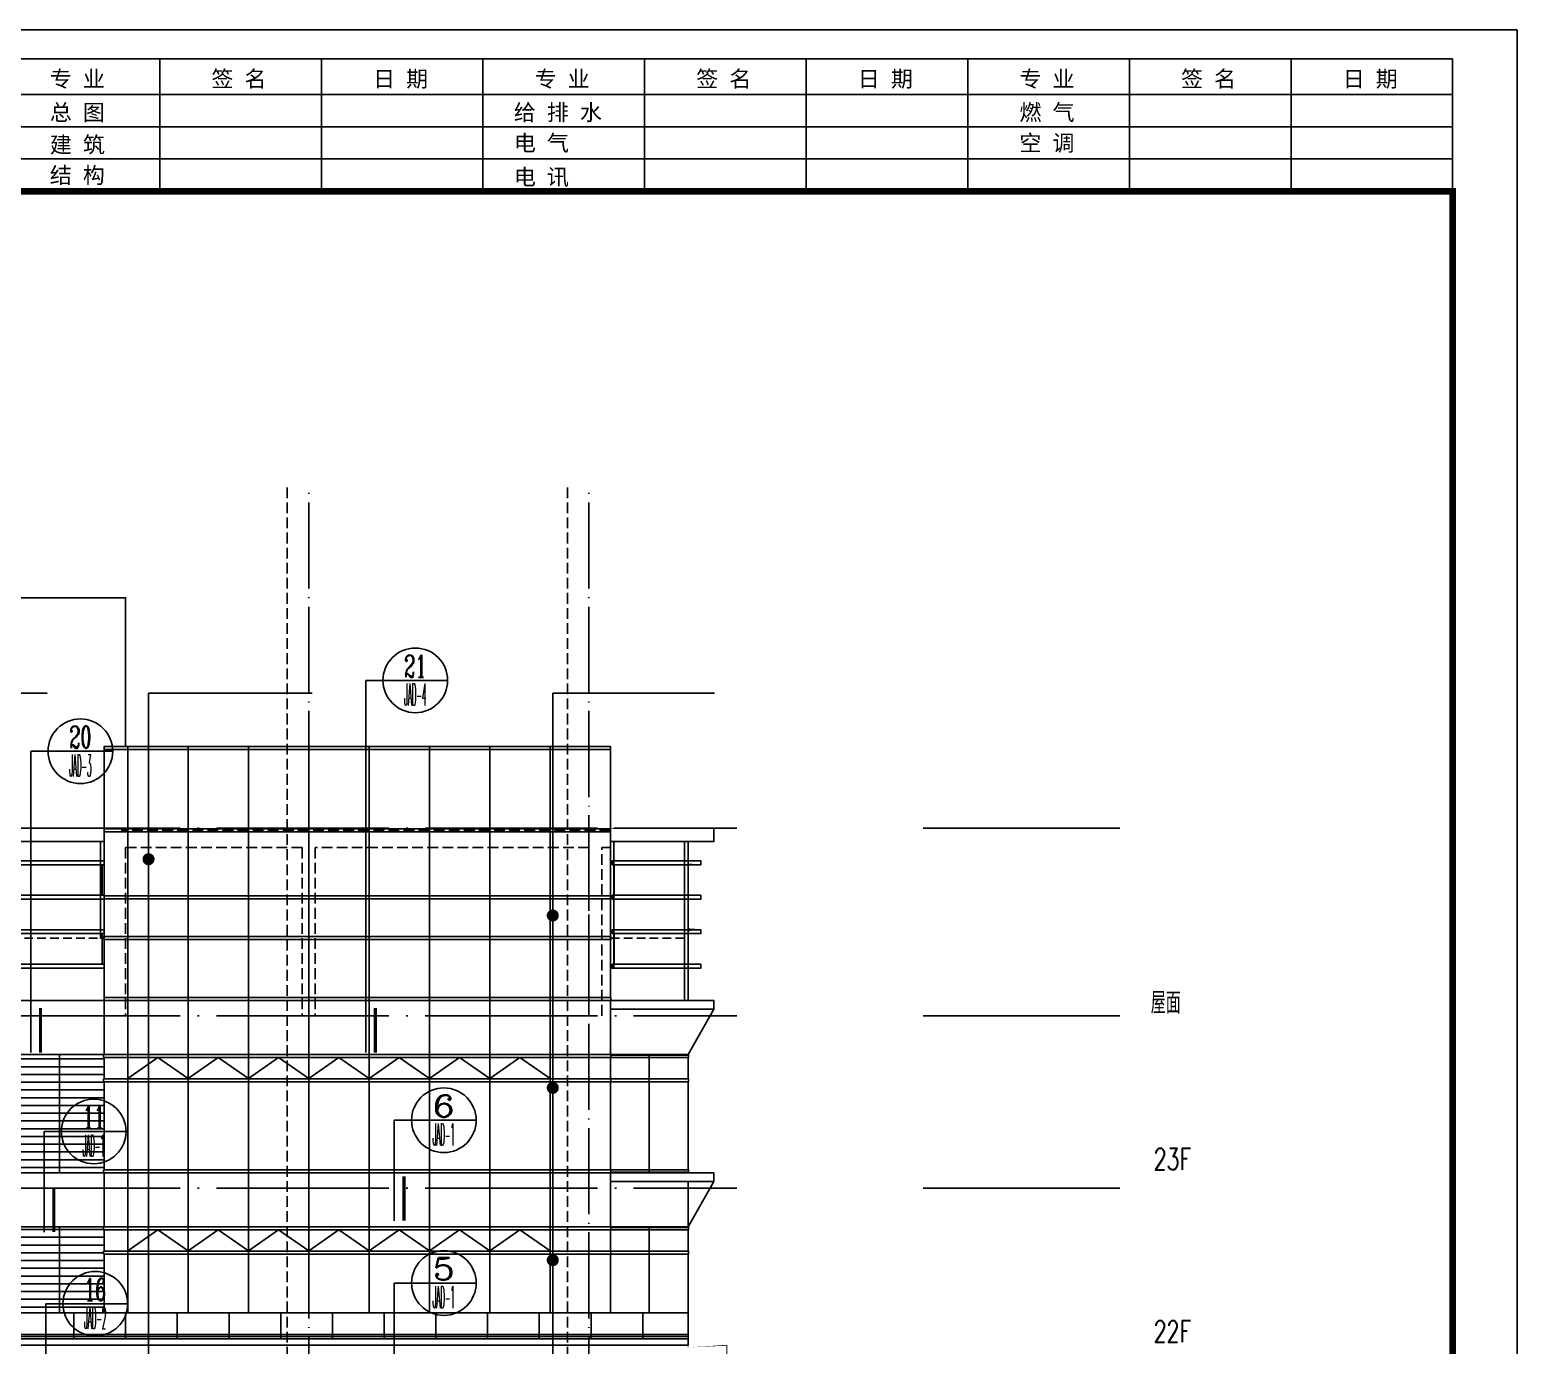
# Model space of a CAD drawing. Extents: x 1980812 to 2578970, y -669191 to 284498.
# Drawn here: x 2408968 to 2443484, y -248140 to -217606 of the extents above; entities that cross this region are included whole.
import ezdxf
from ezdxf.enums import TextEntityAlignment as Align

# ---------------------------------------------------------------- set-up
doc = ezdxf.new("R2010")
doc.units = 0
doc.header["$LTSCALE"] = 1000
doc.header["$MEASUREMENT"] = 0
for name, pattern in [('CONTINOUS', [0]), ('DASH', [0.35, 0.25, -0.1]), ('DOTE', [2.4200000000000004, 2, -0.2, 0.02, -0.2]), ('HIDDEN', [0.375, 0.25, -0.125])]:
    doc.linetypes.add(name, pattern=pattern)
for name, color, linetype in [('0-立面(轮廓)', 63, 'CONTINOUS'), ('7-LM结构线、轮廓线', 40, 'Continuous'), ('8', 8, 'Continuous'), ('ALUM', 157, 'Continuous'), ('DIM_ELEV', 3, 'Continuous'), ('DIM_LEAD', 3, 'Continuous'), ('dote', 1, 'DOTE'), ('ELEV-4', 157, 'Continuous'), ('GLASS', 230, 'Continuous'), ('hatch', 8, 'Continuous'), ('HIDDEN', 8, 'HIDDEN'), ('LB铝板', 4, 'Continuous'), ('PJ', 4, 'Continuous'), ('PUB_DIM', 3, 'Continuous'), ('TK', 1, 'Continuous'), ('WALL', 4, 'Continuous'), ('可见看线', 63, 'Continuous'), ('柱网', 1, 'DOTE'), ('节点', 3, 'Continuous')]:
    doc.layers.add(name, color=color, linetype=linetype)
doc.styles.add('COMP', font='COMPLEX.shx', dxfattribs={"bigfont": 'hztxt'})
doc.styles.add('HZTXTW', font='txtw.shx', dxfattribs={"width": 0.6, "bigfont": 'hztxtw.shx'})
doc.styles.add('SONGTI', font='NSimSun.ttf', dxfattribs={"width": 1.1})
pattern_1 = [(0, (1050455.015837171, -1419414.138553279), (0, 180), [])]

# ---------------------------------------------------------------- blocks, each defined once
blk = doc.blocks.new('会签栏0821')
at = {"layer": 'TK'}
for p, q in [((115148889.0000865, 23475902.99992809), (115148889.0000865, 23483402.99992809)), ((115148889.0000865, 23483402.99992809), (115150939.0000865, 23483402.99992809)), ((115149439.0000865, 23475902.99992809), (115149439.0000865, 23483402.99992809)), ((115149939.0000865, 23475902.99992809), (115149939.0000865, 23483402.99992809)), ((115150439.0000865, 23475902.99992809), (115150439.0000865, 23483402.99992809)), ((115150939.0000865, 23475902.99992809), (115150939.0000865, 23483402.99992809)), ((115148889.0000865, 23480902.99992809), (115150939.0000865, 23480902.99992809)), ((115148889.0000865, 23478402.99992809), (115150939.0000865, 23478402.99992809)), ((115148889.0000865, 23468402.99992809), (115148889.0000865, 23475902.99992809)), ((115148889.0000865, 23475902.99992809), (115150939.0000865, 23475902.99992809)), ((115149439.0000865, 23468402.99992809), (115149439.0000865, 23475902.99992809)), ((115149939.0000865, 23468402.99992809), (115149939.0000865, 23475902.99992809)), ((115150439.0000865, 23468402.99992809), (115150439.0000865, 23475902.99992809)), ((115150939.0000865, 23468402.99992809), (115150939.0000865, 23475902.99992809)), ((115148889.0000865, 23473402.99992809), (115150939.0000865, 23473402.99992809)), ((115148889.0000865, 23470902.99992809), (115150939.0000865, 23470902.99992809)), ((115148889.0000865, 23460902.99992809), (115148889.0000865, 23468402.99992809)), ((115148889.0000865, 23468402.99992809), (115150939.0000865, 23468402.99992809)), ((115149439.0000865, 23460902.99992809), (115149439.0000865, 23468402.99992809)), ((115149939.0000865, 23460902.99992809), (115149939.0000865, 23468402.99992809)), ((115150439.0000865, 23460902.99992809), (115150439.0000865, 23468402.99992809)), ((115150939.0000865, 23460902.99992809), (115150939.0000865, 23468402.99992809)), ((115148889.0000865, 23465902.99992809), (115150939.0000865, 23465902.99992809)), ((115148889.0000865, 23463402.99992809), (115150939.0000865, 23463402.99992809)), ((115148889.0000865, 23460902.99992809), (115150939.0000865, 23460902.99992809))]:
    blk.add_line(p, q, dxfattribs=at)
at = {"layer": 'TK', "style": 'SONGTI'}
for s, p in [('日 期', (115149324.3047414, 23481701.72870513)), ('签 名', (115149324.3047414, 23479201.72870513)), ('专 业', (115149324.3047414, 23476701.72870513)), ('燃 气', (115149842.1841296, 23476701.72870513)), ('空 调', (115150315.8335641, 23476701.72870513)), ('日 期', (115149324.3047414, 23474201.72870513)), ('签 名', (115149324.3047414, 23471701.72870513)), ('给 排 水', (115149842.1841296, 23468880.14395036)), ('专 业', (115149324.3047414, 23469201.72870513)), ('电 气', (115150315.8335641, 23468880.14395036)), ('电 讯', (115150842.1106722, 23468880.14395036)), ('日 期', (115149324.3047414, 23466701.72870513)), ('签 名', (115149324.3047414, 23464201.72870513)), ('专 业', (115149324.3047414, 23461701.72870513)), ('总 图', (115149842.1841296, 23461701.72870513)), ('建 筑', (115150342.1841296, 23461701.72870513)), ('结 构', (115150815.8335641, 23461701.72870513))]:
    blk.add_text(s, height=250, rotation=90, dxfattribs=at).set_placement(p)
blk = doc.blocks.new('_index')
blk.add_line((-0.5, 0), (0.5, 0))
blk.add_circle((0, 0), 0.5)
at = {"style": 'COMP'}
for tag, width, p, p2 in [('1', 2.333333333333333, (-0.17, 0.05), (0.17, 0.05)), ('-', 1.166666666666667, (-0.17, -0.39), (0.17, -0.39))]:
    blk.add_attdef(tag, text='', height=0.34, dxfattribs=dict(at, width=width)).set_placement(p, p2, align=Align.FIT)
blk = doc.blocks.new('A$C312629BB')
at = {"layer": '节点'}
for p, q in [((41421.73422687501, 79783.05125625877), (42688.48422687501, 79783.05125625877)), ((41421.73422687501, 71145.01666756629), (41421.73422687501, 79783.05125625877)), ((33650.57488365518, 71145.01666756466), (33650.57488365518, 78137.60339535194)), ((33650.57488365518, 78137.60339535357), (34917.32488365518, 78137.60339535357)), ((42084.05238771392, 69572.79547120884), (43350.80238771392, 69572.79547120884)), ((42084.05238771392, 67238.71463665969), (42084.05238771392, 69572.79547120884)), ((33959.48176208651, 69312.49981088671), (35226.23176208651, 69312.49981088671)), ((33959.48176208651, 66978.41897633756), (33959.48176208651, 69312.49981088671)), ((42084.57805987773, 65793.55694729945), (43351.32805987773, 65793.55694729945)), ((42084.57805987773, 63100.00002219918), (42084.57805987773, 65793.55694729945)), ((33994.98516497202, 65312.49981088436), (35261.73516497202, 65312.49981088436)), ((33994.98516497202, 62978.4189763352), (33994.98516497202, 65312.49981088436))]:
    blk.add_line(p, q, dxfattribs=at)
at = {"layer": '节点', "ltscale": 0.5, "const_width": 74.99999999999997}
for points in [[(33875.57488365518, 71145.01666756466), (33875.57488365518, 72177.85954432588)], [(41646.73422687501, 71145.01666756629), (41646.73422687501, 72177.85954432751)], [(34184.48176208651, 66978.41897633756), (34184.48176208651, 68011.26185309878)], [(42309.05238771392, 67238.71463665969), (42309.05238771392, 68271.5575134209)]]:
    blk.add_lwpolyline(points, dxfattribs=at)
at = {"layer": '节点', "ltscale": 0.5}
ref = blk.add_blockref('_index', (42572.24912570231, 79783.05125625877), dxfattribs=dict(at, xscale=1500.000000075524, yscale=1500.000000075524, zscale=1500.000000075524))
ref.add_attrib('1', '21', dxfattribs={"layer": '0', "height": 510.0000000255003, "rotation": 359.9999999998954, "style": 'COMP', "width": 0.7241379310379465}).set_placement((42317.24912569113, 79858.05125626156), (42827.24912571907, 79858.05125626063), align=Align.FIT)
ref.add_attrib('-', 'JAD-4', dxfattribs={"layer": '0', "height": 510.0000000255003, "style": 'COMP', "width": 0.2099999999994705}).set_placement((42317.24912569113, 79198.05125622897), (42827.24912571535, 79198.05125622897), align=Align.FIT)
ref = blk.add_blockref('_index', (34801.08978248248, 78137.60339535357), dxfattribs=dict(at, xscale=1500.000000075524, yscale=1500.000000075524, zscale=1500.000000075524))
ref.add_attrib('1', '20', dxfattribs={"layer": '0', "height": 510.0000000255003, "rotation": 359.9999999998954, "style": 'COMP', "width": 0.6176470588264839}).set_placement((34546.0897824713, 78212.60339535636), (35056.08978249924, 78212.60339535543), align=Align.FIT)
ref.add_attrib('-', 'JAD-3', dxfattribs={"layer": '0', "height": 510.0000000255003, "style": 'COMP', "width": 0.214285714285174}).set_placement((34546.0897824713, 77552.60339532376), (35056.08978249552, 77552.60339532376), align=Align.FIT)
ref = blk.add_blockref('_index', (43234.56728646485, 69572.79546945283), dxfattribs=dict(at, xscale=1500.000000075524, yscale=1500.000000075524, zscale=1500.000000075524))
ref.add_attrib('1', '6', dxfattribs={"layer": '0', "height": 510.0000000255003, "rotation": 359.9999999998692, "style": 'COMP', "width": 1.500000000001696}).set_placement((42979.56728645368, 69647.79546945562), (43489.56728647975, 69647.79546945446), align=Align.FIT)
ref.add_attrib('-', 'JAD-1', dxfattribs={"layer": '0', "height": 510.0000000255003, "style": 'COMP', "width": 0.2258064516123339}).set_placement((42979.56728645368, 68987.7954694228), (43489.56728647789, 68987.7954694228), align=Align.FIT)
ref = blk.add_blockref('_index', (35109.99666083744, 69312.4998091307), dxfattribs=dict(at, xscale=1500.000000075524, yscale=1500.000000075524, zscale=1500.000000075524))
ref.add_attrib('1', '11', dxfattribs={"layer": '0', "height": 510.0000000255003, "rotation": 359.9999999998692, "style": 'COMP', "width": 0.8750000000009895}).set_placement((34854.99666082626, 69387.4998091335), (35364.99666085234, 69387.49980913234), align=Align.FIT)
ref.add_attrib('-', 'JAD-1', dxfattribs={"layer": '0', "height": 510.0000000255003, "style": 'COMP', "width": 0.2258064516123339}).set_placement((34854.99666082626, 68727.49980910067), (35364.99666085048, 68727.49980910067), align=Align.FIT)
ref = blk.add_blockref('_index', (43235.09295870503, 65793.55694729945), dxfattribs=dict(at, xscale=1500.000000075524, yscale=1500.000000075524, zscale=1500.000000075524))
ref.add_attrib('1', '5', dxfattribs={"layer": '0', "height": 510.0000000255003, "rotation": 359.9999999998954, "style": 'COMP', "width": 1.500000000007175}).set_placement((42980.09295869386, 65868.55694730225), (43490.0929587218, 65868.55694730132), align=Align.FIT)
ref.add_attrib('-', 'JAD-1', dxfattribs={"layer": '0', "height": 510.0000000255003, "style": 'COMP', "width": 0.2258064516123339}).set_placement((42980.09295869386, 65208.55694726942), (43490.09295871807, 65208.55694726942), align=Align.FIT)
ref = blk.add_blockref('_index', (35145.50006372295, 65312.49980912835), dxfattribs=dict(at, xscale=1500.000000075524, yscale=1500.000000075524, zscale=1500.000000075524))
ref.add_attrib('1', '16', dxfattribs={"layer": '0', "height": 510.0000000255003, "rotation": 359.9999999998692, "style": 'COMP', "width": 0.7241379310353017}).set_placement((34890.50006371178, 65387.49980913114), (35400.50006373785, 65387.49980912998), align=Align.FIT)
ref.add_attrib('-', 'JAD-2', dxfattribs={"layer": '0', "height": 510.0000000255003, "style": 'COMP', "width": 0.2142857142851739}).set_placement((34890.50006371178, 64727.49980909831), (35400.50006373599, 64727.49980909831), align=Align.FIT)
blk = doc.blocks.new('A$C71A564B7')
at = {"layer": 'DIM_LEAD', "color": 3}
for p, q in [((30273.99712321116, 79487.88001368224), (34027.37967197085, 79487.88001368224)), ((36381.77850995539, 3590.046444075415), (36381.77850995725, 79487.88001368224)), ((36381.77850995539, 11692.52241626434), (36381.77850995725, 79487.88001368224)), ((36381.77850995539, 55712.58596701224), (36381.77850995725, 79487.88001368224)), ((36381.77850995539, 19692.52241626347), (36381.77850995725, 79487.88001368224)), ((36381.77850995539, 23692.52241626347), (36381.77850995725, 79487.88001368224)), ((36381.77850995539, 31692.52241626347), (36381.77850995725, 79487.88001368224)), ((36381.77850995539, 39692.52241626347), (36381.77850995725, 79487.88001368224)), ((36381.77850995539, 47692.52241626347), (36381.77850995725, 79487.88001368224)), ((36381.77850995539, 63713.55444913133), (36381.77850995725, 79487.88001368224)), ((36381.77850995539, 75630.95812830943), (36381.77850995725, 79487.88001368224)), ((36381.77850995539, 3590.046444075415), (36381.77850995725, 79487.88001368224)), ((36381.77850995539, 27769.95156532235), (36381.77850995725, 79487.88001368224)), ((36381.77850995539, 7723.79108211142), (36381.77850995725, 79487.88001368224)), ((36381.77850995539, 43689.36609251855), (36381.77850995725, 79487.88001368224)), ((36381.77850995539, 35658.01843786857), (36381.77850995725, 79487.88001368224)), ((36381.77850995539, 15698.30245606933), (36381.77850995725, 79487.88001368224)), ((36381.77850995725, 79487.88001368224), (40179.14062011661, 79487.88001368224)), ((45762.07167889317, 1278.545514841448), (45762.07167889504, 79487.88001368224)), ((45762.07167889317, 10325.00000022631), (45762.07167889504, 79487.88001368224)), ((45762.07167889317, 14325.00000022631), (45762.07167889504, 79487.88001368224)), ((45762.07167889317, 18525.00000022736), (45762.07167889504, 79487.88001368224)), ((45762.07167889317, 22325.00000022841), (45762.07167889504, 79487.88001368224)), ((45762.07167889317, 26875.00000284857), (45762.07167889504, 79487.88001368224)), ((45762.07167889317, 30325.00000069744), (45762.07167889504, 79487.88001368224)), ((45762.07167889317, 34325.00000064942), (45762.07167889504, 79487.88001368224)), ((45762.07167889317, 38325.00000086433), (45762.07167889504, 79487.88001368224)), ((45762.07167889317, 42325.00000082422), (45762.07167889504, 79487.88001368224)), ((45762.07167889504, 46525.00000103854), (45762.07167889504, 79487.88001368224)), ((45762.07167889504, 50325.00000099844), (45762.07167889504, 79487.88001368224)), ((45762.07167889504, 54875.00000362942), (45762.07167889504, 79487.88001368224)), ((45762.07167889504, 58325.00000591742), (45762.07167889504, 79487.88001368224)), ((45762.07167889504, 62595.60665029733), (45762.07167889504, 79487.88001368224)), ((45762.07167889504, 66325.00000626643), (45762.07167889504, 79487.88001368224)), ((45762.07167889504, 70325.00000560944), (45762.07167889504, 79487.88001368224)), ((45762.07167889504, 74325.00000608343), (45762.07167889504, 79487.88001368224)), ((45762.07167889317, 4689.997468378453), (45762.07167889504, 79487.88001368224)), ((45762.07167889504, 79487.88001368224), (49515.45422765566, 79487.88001368224))]:
    blk.add_line(p, q, dxfattribs=at)
at = {"layer": 'DIM_LEAD', "color": 3, "const_width": 140}
for points in [[(36381.77850995539, 75560.95812830943, 1), (36381.77850995539, 75700.95812830943, 1)], [(45762.07167889504, 74255.00000608232, 1), (45762.07167889504, 74395.00000608343, 1)], [(45762.07167889504, 70255.00000560944, 1), (45762.07167889504, 70395.00000560944, 1)], [(45762.07167889504, 66255.00000626643, 1), (45762.07167889504, 66395.00000626643, 1)]]:
    blk.add_lwpolyline(points, format="xyb", close=True, dxfattribs=at)
blk = doc.blocks.new('A$C6DD3039E')
at = {"layer": '可见看线', "linetype": 'DASH'}
for p, q in [((47100.00000000035, 76300.00003134471), (35749.99999931862, 76300.00004216799)), ((35850.00002361229, 75900.00004207261), (35850.00002361217, 72000.00002168826)), ((39949.99963720213, 75900.00003816292), (35850.00002361229, 75900.00004207261)), ((39949.99963720213, 75900.00003816283), (39949.99963720224, 72000.00003134535)), ((40249.99963720213, 75900.00003787677), (40249.99963720224, 72000.00003134535)), ((46600.00013620046, 75900.00003182149), (40249.99963720201, 75900.0000378768)), ((46600.00013620046, 72000.00003134474), (46600.00013620046, 75900.00003182149)), ((46900.00013620046, 72000.00003134474), (46900.00013620046, 75900.00003153543)), ((47099.99999961886, 75900.00003134471), (46900.00013620046, 75900.00003153543))]:
    blk.add_line(p, q, dxfattribs=at)

msp = doc.modelspace()

# ---------------------------------------------------------------- hatches: boundary and pattern name
at = {"layer": 'hatch'}
h = msp.add_hatch(dxfattribs=at)
h.set_pattern_fill('玻璃', color=256, scale=150, style=0, double=1)
h.set_pattern_definition(pattern_1)
h.paths.add_polyline_path([(2407592.051443188, -241390.4238434527), (2410692.051550418, -241390.4238434527), (2410692.051550418, -244140.4238427207), (2407592.051443188, -244140.4238427207)])
h = msp.add_hatch(dxfattribs=at)
h.set_pattern_fill('玻璃', color=256, scale=150, style=0, double=1)
h.set_pattern_definition(pattern_1)
h.paths.add_polyline_path([(2410692.051583487, -245390.4238344301), (2407592.051698744, -245390.4238344301), (2407592.051698744, -247350.4263865853), (2410692.051583487, -247350.4263865853)])

# ---------------------------------------------------------------- linework, layer by layer
at = {"color": 2}
for points in [[(2410612.051550791, -236450.4229355671), (2410692.051550791, -236450.4229355671), (2410692.051550791, -238690.428206634), (2410612.051550791, -238690.428206634)], [(2422442.051574287, -236450.4229398016), (2422522.051574287, -236450.4229398016), (2422522.051574287, -239385.4284057934), (2422442.051455742, -239385.4284057934)], [(2424162.051467441, -236450.4229379108), (2424242.051467441, -236450.4229379108), (2424242.051467488, -240140.4238431158), (2424162.051467441, -240140.4238431158)], [(2410692.051550791, -236895.4284057902), (2407592.051429153, -236895.4284057902), (2407592.051429153, -236985.4284057904), (2410692.051550791, -236985.4284057904)], [(2424542.051574932, -236895.4284057934), (2422485.051574238, -236895.4284057902), (2422485.051574238, -236985.4284057904), (2424542.051574932, -236985.4284057936)], [(2410692.051550842, -237695.4284057902), (2407592.051429204, -237695.4284057902), (2407592.051429204, -237785.4284057904), (2410692.051550842, -237785.4284057904)], [(2424542.051574983, -237695.4284057934), (2422485.051574288, -237695.4284057902), (2422485.051574288, -237785.4284057904), (2424542.051574983, -237785.4284057936)], [(2410692.051550842, -238495.4284057897), (2407592.051429204, -238495.4284057897), (2407592.051429204, -238585.4284057902), (2410692.051550842, -238585.4284057902)], [(2424542.051574983, -238495.4284057929), (2422485.051574288, -238495.4284057897), (2422485.051574288, -238585.4284057902), (2424542.051574983, -238585.4284057934)], [(2410692.051550842, -239295.4284057897), (2407592.051429204, -239295.4284057897), (2407592.051429204, -239385.4284057902), (2410692.051550842, -239385.4284057902)], [(2424542.051574983, -239295.4284057929), (2422485.051574288, -239295.4284057897), (2422485.051574288, -239385.4284057902), (2424542.051574983, -239385.4284057934)]]:
    msp.add_lwpolyline(points, close=True, dxfattribs=at)
at = {"layer": '0-立面(轮廓)', "color": 2}
for p, q in [((2410682.051550414, -238655.4360219657), (2410682.051550414, -238725.4360219634)), ((2410682.051550414, -238725.4360219634), (2410692.05155042, -238725.4360219634)), ((2410692.05155042, -238725.4360219634), (2410692.051551299, -241390.4238294049)), ((2422442.051452973, -238725.4360220093), (2422442.051458511, -240065.4238274664)), ((2408092.05146275, -240140.4238180723), (2410692.051550112, -240140.4238180721)), ((2422442.051458587, -240065.4238274182), (2422452.051458586, -240065.4238274209)), ((2422442.051458511, -240135.423839269), (2422442.051452809, -241390.423833808)), ((2422442.05145859, -240135.423839221), (2422452.051458589, -240135.4238392238)), ((2422452.051458586, -240065.4238274209), (2422452.051458594, -240135.4238392231)), ((2410682.05154981, -241460.4238420804), (2410682.051550691, -241390.4238294026)), ((2410682.051549811, -241460.4238420809), (2410692.051550421, -241460.4238420825)), ((2410682.051550691, -241390.4238294026), (2410692.051551299, -241390.4238294049)), ((2410692.051550413, -241955.4238437424), (2410692.051550149, -241460.4238420828)), ((2424242.051561543, -241390.4238434707), (2422452.051453457, -241390.4238434681)), ((2424242.051457553, -241405.4238409819), (2424242.051457553, -241390.42384347)), ((2424252.05145816, -241405.4238409796), (2424242.051457552, -241405.4238409819)), ((2424242.051457553, -241955.4238426413), (2424242.051457553, -241460.4238409817)), ((2424252.051458158, -241460.4238409801), (2424242.051457548, -241460.4238409817)), ((2424252.051458159, -241460.4238409796), (2424252.05145816, -241405.4238409796)), ((2410682.05154981, -241955.42384374), (2410692.051550418, -241955.4238437424)), ((2410682.05154981, -242025.42384374), (2410682.05154981, -241955.42384374)), ((2424252.05145816, -241955.4238426392), (2424242.051457552, -241955.4238426416)), ((2424252.051458159, -242025.4238426392), (2424252.05145816, -241955.4238426392)), ((2410682.051549811, -242025.4238437405), (2410692.051550421, -242025.4238437421)), ((2410692.051550423, -244065.4238434644), (2410692.051550421, -242025.4238437428)), ((2424242.051457553, -244063.4238401768), (2424242.051457553, -242025.4238426413)), ((2424252.051458158, -242025.4238426397), (2424242.051457548, -242025.4238426413)), ((2408092.051464916, -244140.4238317239), (2410692.051551304, -244140.4238317053)), ((2408092.051464035, -244140.4238434786), (2410692.051550423, -244140.42384346)), ((2410682.051549807, -244135.4238427182), (2410682.051582715, -244065.4238324841)), ((2410682.051548926, -244135.4238544728), (2410682.051581834, -244065.4238442388)), ((2410682.051549808, -244135.4238427189), (2410692.051550418, -244135.4238427207)), ((2410682.051548927, -244135.4238544735), (2410692.051549537, -244135.4238544754)), ((2410692.051582606, -244490.4238442437), (2410692.051549666, -244135.4238545909)), ((2410692.051583487, -244490.423832489), (2410692.051550547, -244135.4238428362)), ((2424242.051561939, -244140.4238317157), (2422442.051454147, -244140.423831716)), ((2424242.051561058, -244140.4238434704), (2422442.051453266, -244140.4238434707)), ((2424242.051561939, -244140.4238317164), (2422942.051564143, -244140.4238317164)), ((2424242.051561058, -244140.4238434711), (2422942.051563262, -244140.4238434711)), ((2424252.051459042, -244063.4238284196), (2424242.051458434, -244063.4238284219)), ((2424252.051458161, -244063.4238401742), (2424242.051457553, -244063.4238401766)), ((2424242.051458434, -244140.4238315637), (2424242.051458434, -244120.4238284219)), ((2424252.05145904, -244120.4238284203), (2424242.05145843, -244120.4238284219)), ((2424242.051457553, -244140.4238433184), (2424242.051457553, -244120.4238401766)), ((2424252.051458159, -244120.4238401749), (2424242.051457549, -244120.4238401766)), ((2424242.051561938, -244342.2743185272), (2424242.051561938, -245390.4238115971)), ((2424252.051459041, -244120.4238284198), (2424252.051459042, -244063.4238284196)), ((2424252.05145816, -244120.4238401745), (2424252.051458161, -244063.4238401742)), ((2410692.051583487, -244490.423832489), (2410692.051583487, -245390.4238329046)), ((2411242.051454856, -245390.4238330948), (2372542.051464865, -245390.4238331695)), ((2407692.051464916, -245390.4238344301), (2410692.051583487, -245390.4238344301)), ((2410682.051582532, -245460.4238320752), (2410682.05158253, -245390.4238320762)), ((2410692.051583485, -245390.4238320752), (2410682.05158253, -245390.4238320762)), ((2422442.051454147, -245390.423834347), (2424242.051562408, -245390.4238346017)), ((2424242.051458867, -245405.4238320582), (2424242.051458867, -245390.4238345463)), ((2424252.051459474, -245405.4238320559), (2424242.051458866, -245405.4238320582)), ((2424252.051459473, -245460.4238320559), (2424252.051459474, -245405.4238320559)), ((2410682.051582532, -245460.4238320752), (2410692.051583489, -245460.4238320748)), ((2410692.051583487, -245460.4238329048), (2410692.051583487, -245955.4238384362)), ((2424242.051458867, -245955.4238337176), (2424242.051458867, -245460.423832058)), ((2424252.051459472, -245460.4238320564), (2424242.051458862, -245460.423832058)), ((2410682.051582535, -246025.4238384364), (2410682.051582532, -245955.4238384373)), ((2410692.051583487, -245955.4238384362), (2410682.051582532, -245955.4238384373)), ((2410682.051582535, -246025.4238384364), (2410692.051583491, -246025.4238384357)), ((2410692.051583487, -246025.4238384357), (2410692.051583487, -247390.4238344499)), ((2424252.051459474, -245955.4238337155), (2424242.051458866, -245955.4238337179)), ((2424242.051458867, -247390.4238344699), (2424242.051458867, -246025.4238337176)), ((2424252.051459472, -246025.423833716), (2424242.051458862, -246025.4238337176)), ((2424252.051459473, -246025.4238337155), (2424252.051459474, -245955.4238337155)), ((2407592.051445174, -247390.4238344909), (2424242.051458867, -247390.4238344711))]:
    msp.add_line(p, q, dxfattribs=at)
for points in [[(2410682.051550414, -238655.4360219657), (2410692.051550418, -238655.4360219627), (2410692.051550791, -236450.4229355671)], [(2422442.05145763, -238725.4360219627), (2422452.05145763, -238725.4360219627), (2422452.05145763, -238655.4360219627), (2422442.05145763, -238655.4360219627), (2422442.051458003, -236450.4229375555)], [(2422442.05145843, -240140.4238431158), (2424842.051562644, -240140.4238431158), (2424842.051562644, -240340.4238431158), (2424242.051562638, -241390.4238415547)], [(2424840.994148122, -240342.2743185265), (2422442.051452926, -240342.2743185277)], [(2372542.051460108, -241390.4238434043), (2410692.051551299, -241390.4238294047)], [(2422442.051453266, -244065.4238412313), (2422442.051453252, -242025.4238407263), (2422452.051453863, -242025.4238407242), (2422452.051453864, -241955.4238407226), (2422442.051453266, -241955.4238407249), (2422442.051452885, -241460.4238294047), (2422452.051453496, -241460.4238294026), (2422452.051453417, -241390.4238338056), (2422442.051452809, -241390.423833808), (2422442.051453194, -241390.4238315597)], [(2410682.051582715, -244065.4238324841), (2410692.051550418, -244065.4238427207)], [(2422452.05145382, -245460.4238269856), (2422452.051453823, -245390.4238290603), (2422442.051452863, -245390.4238298871), (2422442.051454147, -244490.423829465), (2422442.051454142, -244135.4238427207), (2422452.051454752, -244135.4238427184), (2422452.051454759, -244065.4238294743)], [(2424840.994148122, -244342.274318527), (2422442.051454147, -244342.2743185282)], [(2424840.994147241, -244342.2743302817), (2422442.051453266, -244342.2743302828)], [(2424242.051562644, -244140.4238431163), (2424842.051562644, -244140.4238431163), (2424842.051562644, -244340.4238431163), (2424242.051562638, -245390.4238415552)]]:
    msp.add_lwpolyline(points, dxfattribs=at)
at = {"layer": '7-LM结构线、轮廓线', "color": 2}
msp.add_lwpolyline([(2422442.051452864, -245955.4238345905), (2422442.051452864, -245460.4238278142), (2422442.051452868, -245955.4238345907), (2422452.051453823, -245955.4238345919), (2422452.05145382, -246025.4238325171), (2422442.051452864, -246025.4238325171), (2422442.051452864, -247390.4238344732), (2422442.051452864, -246025.4238325171)], dxfattribs=at)
at = {"layer": '8'}
for p, q in [((2411242.051453501, -234240.4238180244), (2411242.051453501, -247390.4238344508)), ((2412642.051453501, -234240.4238180244), (2412642.051453501, -247390.4238344529)), ((2414042.051453502, -234240.4238180244), (2414042.051453502, -247390.423834455)), ((2415442.051453503, -234240.4238180244), (2415442.051453502, -247390.4238344569)), ((2416842.051453502, -234240.4238180244), (2416842.051453502, -247390.423834459)), ((2418242.051453502, -234240.4238180244), (2418242.051453502, -247390.423834461)), ((2419642.051453502, -234240.4238180244), (2419642.051453502, -247390.4238344631)), ((2421042.051453505, -234240.4238180244), (2421042.051453501, -247390.4238344652)), ((2409658.051442879, -241390.4238434497), (2409658.051442879, -244140.42384347)), ((2423342.051355158, -244140.4238434711), (2423342.051355158, -241390.4238434688)), ((2409658.051443783, -245390.4238330976), (2409658.051443783, -247390.4238344464)), ((2423342.051356472, -247390.4238344685), (2423342.051356472, -245390.4238344466)), ((2407592.051445173, -247940.4232017377), (2424242.051458865, -247940.4232017119))]:
    msp.add_line(p, q, dxfattribs=at)
for points in [[(2412642.051455979, -241950.4238529376), (2411942.051454741, -241460.4238294047), (2411242.051453507, -241950.4238529553)], [(2414042.051455979, -241950.4238529376), (2413342.051454741, -241460.4238294047), (2412642.051453507, -241950.4238529553)], [(2415442.051455979, -241950.4238529376), (2414742.051454741, -241460.4238294047), (2414042.051453507, -241950.4238529553)], [(2416842.051455979, -241950.4238529376), (2416142.051454741, -241460.4238294047), (2415442.051453507, -241950.4238529553)], [(2418242.051455979, -241950.4238529376), (2417542.051454741, -241460.4238294047), (2416842.051453507, -241950.4238529553)], [(2419642.051455979, -241950.4238529376), (2418942.051454741, -241460.4238294047), (2418242.051453507, -241950.4238529553)], [(2421042.051455979, -241950.4238529376), (2420342.051454741, -241460.4238294047), (2419642.051453507, -241950.4238529553)], [(2412642.05145588, -245950.4238386597), (2411942.051432717, -245460.4238329043), (2411242.051455881, -245950.4238384683)], [(2414042.051470395, -245950.4238385014), (2413342.051447231, -245460.423832746), (2412642.051470395, -245950.42383831)], [(2414042.051470395, -245950.4238385014), (2414742.051493558, -245460.423832746), (2415442.051470394, -245950.42383831)], [(2416842.051454939, -245950.4238381458), (2416142.051431776, -245460.4238323905), (2415442.051454939, -245950.4238379544)], [(2416842.051454939, -245950.4238381458), (2417542.051478102, -245460.4238323905), (2418242.051454938, -245950.4238379544)], [(2419642.051454938, -245950.4238378415), (2418942.05143161, -245460.4238322384), (2418242.051454938, -245950.4238379544)], [(2419642.051454938, -245950.4238377631), (2420342.051478102, -245460.4238320077), (2421042.051454938, -245950.4238375717)]]:
    msp.add_lwpolyline(points, dxfattribs=at)
at = {"layer": 'ALUM'}
for p, q in [((2410692.051667075, -234240.4238180244), (2422442.051574287, -234240.4238180244)), ((2410692.051667075, -234310.4238180244), (2422442.051574287, -234310.4238180244)), ((2410692.051550418, -236155.4360219627), (2422442.05145763, -236155.4360219627)), ((2410692.051550418, -236225.4360219627), (2422442.05145763, -236225.4360219627)), ((2410692.051550418, -237705.4360219627), (2422442.05145763, -237705.4360219627)), ((2410692.051550418, -237775.4360219627), (2422442.05145763, -237775.4360219627)), ((2410692.051550418, -238655.4360219627), (2422442.05145763, -238655.4360219627)), ((2410692.051550418, -238725.4360219627), (2422442.05145763, -238725.4360219627)), ((2410692.051551299, -240065.4238274664), (2422442.051458511, -240065.4238274664)), ((2410692.051550418, -240065.423839221), (2422442.05145763, -240065.423839221)), ((2410692.051550418, -240135.423839221), (2422442.05145763, -240135.423839221)), ((2410692.051551299, -241390.4238294049), (2422442.051457232, -241390.4238294049)), ((2410692.051551299, -241460.4238294047), (2422442.051457233, -241460.4238294047)), ((2422442.051452881, -241460.4238420825), (2424242.051457553, -241460.4238420825)), ((2422452.051453434, -241405.4238420828), (2424242.051457553, -241405.4238420828)), ((2410692.051550418, -241955.4238437424), (2424242.051457553, -241955.4238437424)), ((2410692.051550418, -242025.4238437421), (2424242.051457552, -242025.4238437421)), ((2410692.051551299, -244065.423830966), (2422442.051458511, -244065.423830966)), ((2410692.051550418, -244065.4238427207), (2422442.05145763, -244065.4238427207)), ((2410692.051550418, -244135.4238427207), (2422442.05145763, -244135.4238427207)), ((2422442.051457635, -244065.4238401768), (2424242.051457553, -244065.4238401768)), ((2422452.051454754, -244122.4238401766), (2424242.051457538, -244122.4238401766)), ((2410692.051551299, -245390.4238329046), (2422442.051457232, -245390.4238329046)), ((2422442.051452864, -245405.4238331083), (2424242.051457991, -245405.4238331083)), ((2410692.051551299, -245460.4238329043), (2422442.051457233, -245460.4238329043)), ((2422442.051452864, -245460.4238331081), (2424242.051457991, -245460.4238331081)), ((2410692.051551299, -245955.4238384362), (2422442.051457233, -245955.4238384362)), ((2410692.051551299, -246025.4238384359), (2422442.051457233, -246025.4238384359)), ((2422442.051454144, -245955.4238347679), (2424242.051457991, -245955.4238347679)), ((2422442.051452867, -246025.4238347677), (2424242.05145799, -246025.4238347677))]:
    msp.add_line(p, q, dxfattribs=at)
at = {"layer": 'dote', "linetype": 'DASH'}
for p, q in [((2414942.051464043, -315278.3939283846), (2414942.051472161, -228223.8959816456)), ((2421442.051464043, -315278.3939283846), (2421442.051472161, -228223.8959816456))]:
    msp.add_line(p, q, dxfattribs=at)
at = {"layer": 'dote'}
for p, q in [((2415442.051464043, -315278.3939283846), (2415442.051472161, -228223.8959816456)), ((2421942.051464043, -315278.3939283846), (2421942.051472161, -228223.8959816456))]:
    msp.add_line(p, q, dxfattribs=at)
at = {"layer": 'ELEV-4'}
for p, q in [((2409992.051458826, -247390.4238344671), (2409992.051458905, -247990.423201713)), ((2411192.051458826, -247390.4238344676), (2411192.051458905, -247990.4232017128)), ((2412392.051458826, -247390.4238344678), (2412392.051458905, -247990.4232017128)), ((2413592.051458826, -247390.4238344683), (2413592.051458905, -247990.4232017126)), ((2414792.051458825, -247390.4238344685), (2414792.051458904, -247990.4232017126)), ((2415992.051458825, -247390.4238344687), (2415992.051458904, -247990.4232017123)), ((2417192.051458826, -247390.4238344692), (2417192.051458905, -247990.4232017123)), ((2418392.051458826, -247390.4238344694), (2418392.051458905, -247990.4232017121)), ((2419592.051458826, -247390.4238344699), (2419592.051458905, -247990.4232017121)), ((2420792.051458826, -247390.4238344701), (2420792.051458905, -247990.4232017119)), ((2421992.051511606, -247390.4238344704), (2421992.051515627, -247990.4232017119)), ((2423192.051458826, -247390.4238344706), (2423192.051458905, -247990.4232017116))]:
    msp.add_line(p, q, dxfattribs=at)
for points in [[(2410645.051550739, -236985.4284057904), (2407592.051429153, -236985.4284057904), (2407592.051429204, -237695.4284057902), (2410645.051550739, -237695.4284057902)], [(2424162.051467441, -236985.4284057936), (2422532.05157429, -236985.4284057904), (2422532.05157429, -237695.4284057902), (2424162.051467441, -237695.4284057934)], [(2410645.051550739, -238585.4284057902), (2407592.051429153, -238585.4284057902), (2407592.051429204, -239295.4284057897), (2410645.051550739, -239295.4284057897)], [(2424162.051467441, -238585.4284057934), (2422532.05157429, -238585.4284057902), (2422532.05157429, -239295.4284057897), (2424162.051467441, -239295.4284057929)]]:
    msp.add_lwpolyline(points, close=True, dxfattribs=at)
at = {"layer": 'GLASS', "color": 2}
for p, q in [((2407592.051445173, -247890.4232017377), (2424242.051458865, -247890.4232017119)), ((2407592.051445173, -247990.4232017377), (2424242.051458865, -247990.4232017119))]:
    msp.add_line(p, q, dxfattribs=at)
at = {"layer": 'HIDDEN', "ltscale": 0.8}
for p, q in [((2372542.05155948, -238690.4282150464, 2.630697714129304e-06), (2410682.051550414, -238690.4282150464, 2.630697714129304e-06)), ((2422452.05145763, -238690.4282150464, 2.630697714129304e-06), (2424242.051467469, -238690.4282150464, 2.630697714129304e-06))]:
    msp.add_line(p, q, dxfattribs=at)
at = {"layer": 'LB铝板', "color": 2}
for p, q in [((2422442.051574287, -234240.4238180244), (2410692.051550791, -234240.4238180244)), ((2410692.051667075, -234240.4238180244), (2410692.051667075, -237705.4360219627))]:
    msp.add_line(p, q, dxfattribs=at)
for points in [[(2422442.051574287, -236450.4229398016), (2422442.051574287, -234240.4238180244)], [(2410692.051550791, -236140.4238047684), (2371942.05146695, -236140.4237982109), (2371942.05146695, -236450.4229290097), (2410692.051550791, -236450.4229355671)], [(2422442.051574287, -236450.4229375555), (2424842.051467441, -236450.4229379616), (2424842.051467441, -236140.4238071628), (2422522.051574287, -236140.4238067568)]]:
    msp.add_lwpolyline(points, dxfattribs=at)
at = {"layer": 'PJ', "const_width": 20}
msp.add_lwpolyline([(2425142.051379103, -248340.4238341779), (2425142.051379103, -248140.4238341779), (2424242.051458865, -248140.4238341761), (2424242.051458867, -247390.4238341768), (2424242.051458867, -247390.4238341768), (2424242.051561938, -245390.4238113039), (2424842.051562644, -244340.4238428232), (2424842.051562644, -244140.4238428232), (2424242.051561058, -244140.423843178), (2424242.051562638, -241390.4238412616), (2424842.051562644, -240340.4238428227), (2424842.051562644, -240140.4238428227), (2424242.051467478, -240140.4238431158), (2424242.051467478, -239385.4284057929), (2424542.051574983, -239385.4284057934), (2424542.051574983, -239295.4284057929), (2424242.051467486, -239295.4284057925), (2424242.051467475, -238585.428405793), (2424542.051574934, -238585.4284057934), (2424542.051574983, -238495.4284057929), (2424242.051467474, -238495.4284057925), (2424242.051467462, -237785.4284057932), (2424542.051574983, -237785.4284057936), (2424542.051574983, -237695.4284057934), (2424242.051467461, -237695.428405793), (2424242.05146745, -236985.4284057932), (2424542.051574961, -236985.4284057936), (2424542.051574939, -236895.4284057934), (2424242.051467448, -236895.4284057929), (2424242.051467441, -236450.4229379108), (2424542.051574937, -236450.4229376177), (2424842.051467435, -236450.4229376188), (2424842.051467441, -236140.4238068697), (2422442.051574287, -236140.4238064636), (2422442.051574287, -234240.4238177312), (2410692.051667075, -234240.4238177312), (2410692.051550791, -236140.4238044753), (2384992.051471938, -236140.4238001262)], dxfattribs=at)
at = {"layer": 'PUB_DIM'}
for p, q in [((2429701.27207512, -236140.4238441013), (2434261.140030516, -236140.4238441012)), ((2429701.27207468, -240490.4238441016), (2434261.140030076, -240490.4238441016)), ((2429701.272074239, -244490.4238441013), (2434261.140029636, -244490.4238441013))]:
    msp.add_line(p, q, dxfattribs=at)
at = {"layer": 'TK'}
msp.add_lwpolyline([(2443484.412908561, -217605.6084138202), (2443484.412908561, -343755.6084138202), (2354384.412908562, -343755.6084138202), (2354384.412908562, -217605.6084138202)], close=True, dxfattribs=at)
at = {"layer": 'TK', "const_width": 149.9999999999999}
msp.add_lwpolyline([(2355884.412908562, -342255.6084138202), (2441984.412908561, -342255.6084138202), (2441984.412908561, -221355.6084138202), (2355884.412908562, -221355.6084138202)], close=True, dxfattribs=at)
at = {"layer": 'WALL', "color": 2}
msp.add_line((2424242.051458866, -248140.4213025337), (2424242.051458867, -247390.4238344711), dxfattribs=at)
at = {"layer": 'WALL'}
msp.add_lwpolyline([(2385892.05147155, -236140.4238005716), (2385892.051471135, -230790.4238491641), (2411192.051435912, -230790.4238500344), (2411192.051476854, -234240.4238180244)], dxfattribs=at)
at = {"layer": 'WALL', "color": 2}
msp.add_lwpolyline([(2424242.051458865, -247990.4232017119), (2407592.051450095, -247990.4232017377), (2407592.051450095, -248140.4238346536), (2424242.051458865, -248140.4238346278)], close=True, dxfattribs=at)
at = {"layer": '柱网', "ltscale": 2}
for p, q in [((2369740.831735798, -236140.4238180187), (2425372.051445321, -236140.4238180243)), ((2369740.831735798, -240490.4238276765), (2425372.051445321, -240490.4238276817)), ((2369740.831735798, -244490.4238276765), (2425372.051445321, -244490.4238276817))]:
    msp.add_line(p, q, dxfattribs=at)

# ---------------------------------------------------------------- block references
at = {"layer": 'PJ'}
for name in ['A$C312629BB', 'A$C71A564B7', 'A$C6DD3039E']:
    msp.add_blockref(name, (2375342.051464302, -312490.4238288396), dxfattribs=at)
at = {"layer": 'TK', "xscale": 1.5, "yscale": 1.5, "zscale": 1.5, "rotation": 270}
msp.add_blockref('会签栏0821', (-32783120.08698346, 172505052.8917158), dxfattribs=at)

# ---------------------------------------------------------------- texts
at = {"layer": 'DIM_ELEV', "color": 7, "style": 'HZTXTW', "width": 0.7}
for s, p in [('屋面', (2434978.976339981, -240441.887683037)), ('23F', (2435047.398745685, -244069.3939282056)), ('22F', (2435047.398745685, -248069.3939282059))]:
    msp.add_text(s, height=500, dxfattribs=at).set_placement(p)

doc.saveas('drawing.dxf')
